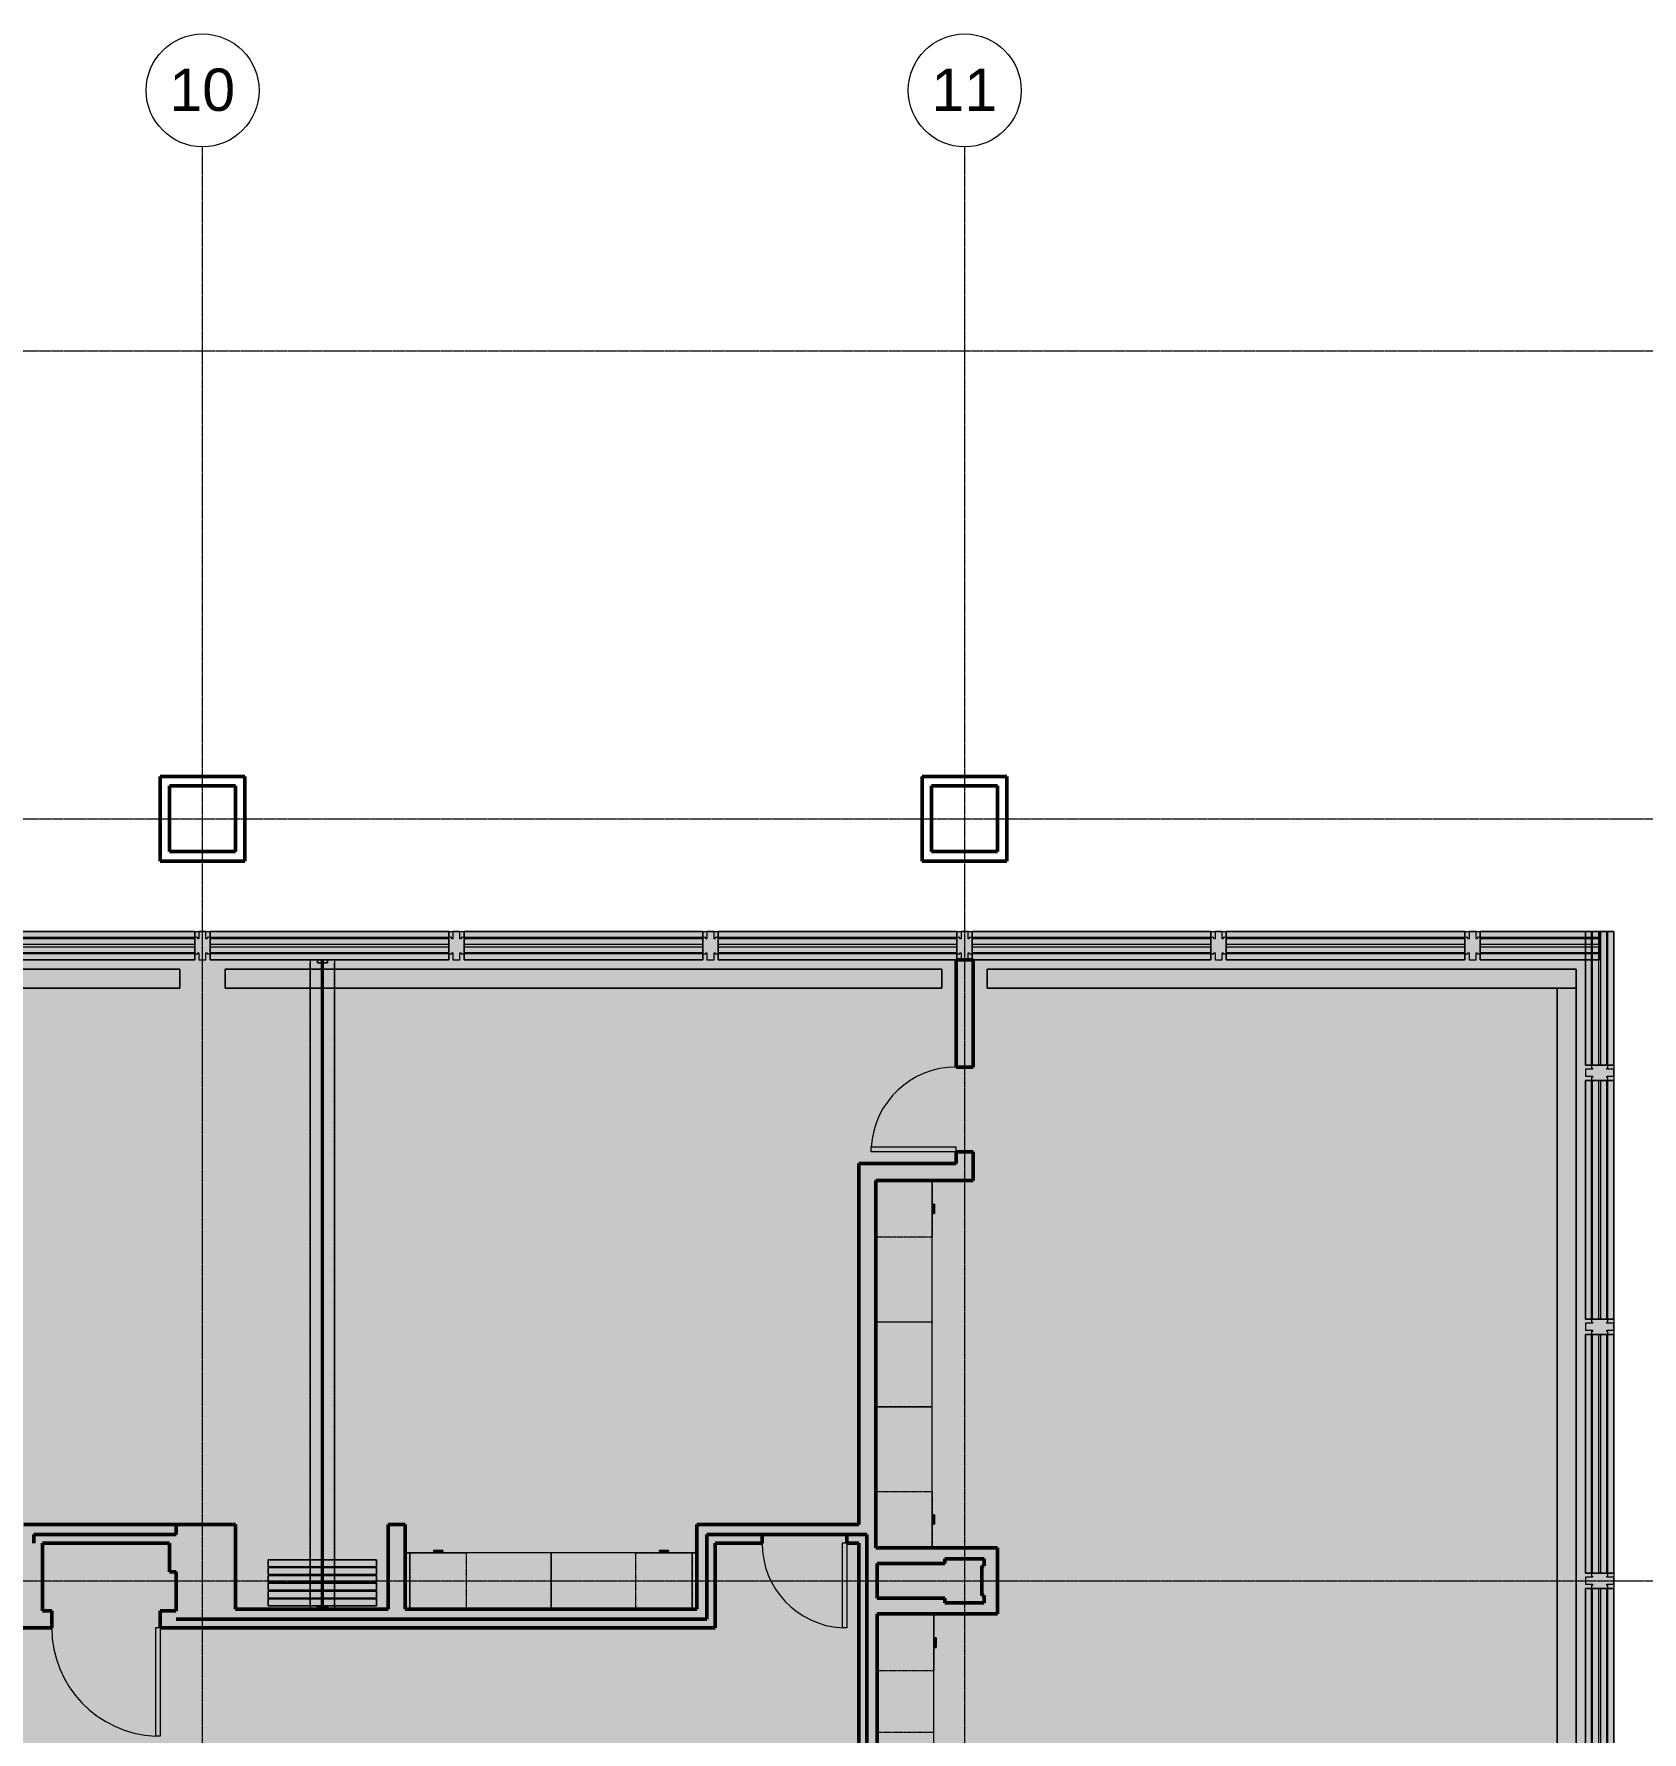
# Model space of a CAD drawing. Header units: inches. Extents: x -223 to 3310, y -687 to 1630.
# Drawn here: x 1872 to 2556, y 908 to 1630 of the extents above; entities that cross this region are included whole.
import ezdxf

# ---------------------------------------------------------------- set-up
doc = ezdxf.new("R2010")
doc.units = ezdxf.units.IN
doc.header["$MEASUREMENT"] = 0
doc.linetypes.add('Dash', pattern=[0.25, 0.125, -0.125])
doc.linetypes.add('Grid Line 1_2_', pattern=[0.875, 0.5, -0.125, 0.125, -0.125])
for name, color, linetype, lineweight in [('A-DOOR', 31, 'Continuous', 13), ('A-FLOR', 192, 'Continuous', 13), ('A-FLOR-PATT', 8, 'Continuous', 13), ('A-GLAZ-CURT', 52, 'Continuous', 9), ('A-GLAZ-CWMG', 51, 'Continuous', 9), ('A-WALL', 113, 'Continuous', 13), ('I-WALL', 2, 'Continuous', 13), ('M-EQPM', 50, 'Continuous', 9), ('Q-CASE', 31, 'Continuous', 9), ('Q-SPCQ', 91, 'Continuous', 9), ('Q-SPCQ-HDLN', 91, 'Dash', 9), ('S-GRID', 1, 'Continuous', 9), ('S-GRID-IDEN', 1, 'Continuous', 9)]:
    doc.layers.add(name, color=color, linetype=linetype, lineweight=lineweight)
doc.styles.add('Arial_1', font='arial.ttf', dxfattribs={"height": 18})

# ---------------------------------------------------------------- blocks, each defined once
blk = doc.blocks.new('Single-Flush - 46_ x 84_-924691-Level 2')
at = {"layer": 'A-DOOR', "lineweight": 20}
for p, q in [((21, -1.81), (21, -47.84)), ((23, -1.81), (21, -1.81)), ((23, -1.81), (23, -47.84)), ((23, -47.84), (21, -47.84))]:
    blk.add_line(p, q, dxfattribs=at)
at = {"layer": 'A-DOOR', "lineweight": 9}
blk.add_arc((23, -1.81), 46.07, 180, 267.5117, dxfattribs=at)
blk = doc.blocks.new('Single-Flush - 36_ x 84_-924693-Level 2')
at = {"layer": 'A-DOOR', "lineweight": 20}
for p, q in [((16, -1.81), (16, -37.82)), ((18, -1.81), (16, -1.81)), ((18, -1.81), (18, -37.82)), ((18, -37.82), (16, -37.82))]:
    blk.add_line(p, q, dxfattribs=at)
at = {"layer": 'A-DOOR', "lineweight": 9}
blk.add_arc((18, -1.81), 36.07, 180, 266.82115, dxfattribs=at)
blk = doc.blocks.new('Single-Flush - 36_ x 84_-922003-Level 2')
at = {"layer": 'A-DOOR', "lineweight": 20}
for p, q in [((16, -3.62), (16, -39.64)), ((18, -3.62), (16, -3.62)), ((18, -3.62), (18, -39.64)), ((18, -39.64), (16, -39.64))]:
    blk.add_line(p, q, dxfattribs=at)
at = {"layer": 'A-DOOR', "lineweight": 9}
blk.add_arc((18, -3.62), 36.07, 180, 266.82115, dxfattribs=at)
blk = doc.blocks.new('System Panel - Glazed-1637106-Level 2')
at = {"layer": 'A-GLAZ-CURT', "lineweight": 13}
for p, q in [((50.75, 0.5), (-50.75, 0.5)), ((-50.75, 0.5), (-50.75, -0.5)), ((50.75, -0.5), (50.75, 0.5)), ((-50.75, -0.5), (50.75, -0.5))]:
    blk.add_line(p, q, dxfattribs=at)
at = {"layer": 'A-GLAZ-CURT'}
for p, q in [((-50.75, 0.5), (-50.75, 0.5)), ((50.75, 0.5), (50.75, 0.5)), ((-50.75, -0.5), (-50.75, -0.5)), ((50.75, -0.5), (50.75, -0.5))]:
    blk.add_line(p, q, dxfattribs=at)
blk = doc.blocks.new('Rectangular Mullion - WCB_Mullion_01-957299-Level 2')
at = {"layer": 'A-GLAZ-CWMG'}
for p, q in [((48, 1184.74), (48, 1184.74)), ((48, 1184.74), (51, 1184.74)), ((51, 1184.74), (48, 1184.74)), ((48, 1184.74), (48, 1083.24)), ((48, 1083.24), (48, 1184.74)), ((51, 1184.74), (50.5, 1184.74)), ((50.5, 1184.74), (50.5, 1184.74)), ((50.5, 1184.74), (57.5, 1184.74)), ((57.5, 1184.74), (50.5, 1184.74)), ((50.5, 1184.74), (50.5, 1184.74)), ((50.5, 1184.74), (51, 1184.74)), ((50.5, 1083.24), (50.5, 1184.74)), ((50.5, 1083.24), (50.5, 1184.74)), ((50.5, 1083.24), (50.5, 1184.74)), ((50.5, 1083.24), (50.5, 1184.74)), ((51, 1184.74), (51, 1184.74)), ((51, 1184.74), (51, 1184.74)), ((51, 1083.24), (51, 1184.74)), ((51, 1083.24), (51, 1184.74)), ((51, 1083.24), (51, 1184.74)), ((51, 1083.24), (51, 1184.74)), ((57.5, 1184.74), (57, 1184.74)), ((57, 1184.74), (57, 1184.74)), ((57, 1184.74), (60, 1184.74)), ((60, 1184.74), (57, 1184.74)), ((57, 1184.74), (57, 1184.74)), ((57, 1184.74), (57.5, 1184.74)), ((57, 1083.24), (57, 1184.74)), ((57, 1083.24), (57, 1184.74)), ((57, 1083.24), (57, 1184.74)), ((57, 1083.24), (57, 1184.74)), ((57.5, 1184.74), (57.5, 1184.74)), ((57.5, 1184.74), (57.5, 1184.74)), ((57.5, 1083.24), (57.5, 1184.74)), ((57.5, 1083.24), (57.5, 1184.74)), ((57.5, 1083.24), (57.5, 1184.74)), ((57.5, 1083.24), (57.5, 1184.74)), ((60, 1184.74), (60, 1184.74)), ((60, 1083.24), (60, 1184.74)), ((60, 1083.24), (60, 1184.74)), ((48, 1083.24), (51, 1083.24)), ((51, 1083.24), (48, 1083.24)), ((48, 1083.24), (48, 1083.24)), ((51, 1083.24), (50.5, 1083.24)), ((50.5, 1083.24), (50.5, 1083.24)), ((50.5, 1083.24), (57.5, 1083.24)), ((57.5, 1083.24), (50.5, 1083.24)), ((50.5, 1083.24), (50.5, 1083.24)), ((50.5, 1083.24), (51, 1083.24)), ((51, 1083.24), (51, 1083.24)), ((51, 1083.24), (51, 1083.24)), ((57.5, 1083.24), (57, 1083.24)), ((57, 1083.24), (57, 1083.24)), ((57, 1083.24), (60, 1083.24)), ((60, 1083.24), (57, 1083.24)), ((57, 1083.24), (57, 1083.24)), ((57, 1083.24), (57.5, 1083.24)), ((57.5, 1083.24), (57.5, 1083.24)), ((57.5, 1083.24), (57.5, 1083.24)), ((60, 1083.24), (60, 1083.24))]:
    blk.add_line(p, q, dxfattribs=at)
blk = doc.blocks.new('System Panel - Glazed-1637107-Level 2')
at = {"layer": 'A-GLAZ-CURT', "lineweight": 13}
for p, q in [((25.37, 0.5), (-25.37, 0.5)), ((-25.37, 0.5), (-25.37, -0.5)), ((25.37, -0.5), (25.37, 0.5)), ((-25.37, -0.5), (25.37, -0.5))]:
    blk.add_line(p, q, dxfattribs=at)
at = {"layer": 'A-GLAZ-CURT'}
for p, q in [((-25.37, 0.5), (-25.37, 0.5)), ((25.37, 0.5), (25.37, 0.5)), ((-25.37, -0.5), (-25.37, -0.5)), ((25.37, -0.5), (25.37, -0.5))]:
    blk.add_line(p, q, dxfattribs=at)
blk = doc.blocks.new('Rectangular Mullion - WCB_Mullion_01-1470608-Level 2')
at = {"layer": 'A-GLAZ-CWMG'}
for p, q in [((2487.25, 1245), (2487.25, 1248)), ((2487.25, 1248), (2487.25, 1248)), ((2487.25, 1248), (2487.25, 1245)), ((2538, 1248), (2487.25, 1248)), ((2538, 1248), (2487.25, 1248)), ((2487.25, 1238.5), (2487.25, 1245.5)), ((2487.25, 1245.5), (2487.25, 1245.5)), ((2487.25, 1245.5), (2487.25, 1245)), ((2487.25, 1245), (2487.25, 1245.5)), ((2487.25, 1245.5), (2487.25, 1245.5)), ((2487.25, 1245.5), (2487.25, 1238.5)), ((2538, 1245.5), (2487.25, 1245.5)), ((2538, 1245.5), (2487.25, 1245.5)), ((2538, 1245.5), (2487.25, 1245.5)), ((2538, 1245.5), (2487.25, 1245.5)), ((2487.25, 1245), (2487.25, 1245)), ((2487.25, 1245), (2487.25, 1245)), ((2538, 1245), (2487.25, 1245)), ((2538, 1245), (2487.25, 1245)), ((2538, 1245), (2487.25, 1245)), ((2538, 1245), (2487.25, 1245)), ((2538, 1245), (2538, 1248)), ((2538, 1248), (2538, 1248)), ((2538, 1248), (2538, 1245)), ((2538, 1238.5), (2538, 1245.5)), ((2538, 1245.5), (2538, 1245.5)), ((2538, 1245.5), (2538, 1245)), ((2538, 1245), (2538, 1245.5)), ((2538, 1245.5), (2538, 1245.5)), ((2538, 1245.5), (2538, 1238.5)), ((2538, 1245), (2538, 1245)), ((2538, 1245), (2538, 1245)), ((2487.25, 1236), (2487.25, 1239)), ((2487.25, 1239), (2487.25, 1239)), ((2487.25, 1239), (2487.25, 1238.5)), ((2487.25, 1238.5), (2487.25, 1239)), ((2487.25, 1239), (2487.25, 1239)), ((2487.25, 1239), (2487.25, 1236)), ((2538, 1239), (2487.25, 1239)), ((2538, 1239), (2487.25, 1239)), ((2538, 1239), (2487.25, 1239)), ((2538, 1239), (2487.25, 1239)), ((2487.25, 1238.5), (2487.25, 1238.5)), ((2487.25, 1238.5), (2487.25, 1238.5)), ((2538, 1238.5), (2487.25, 1238.5)), ((2538, 1238.5), (2487.25, 1238.5)), ((2538, 1238.5), (2487.25, 1238.5)), ((2538, 1238.5), (2487.25, 1238.5)), ((2487.25, 1236), (2487.25, 1236)), ((2487.25, 1236), (2538, 1236)), ((2538, 1236), (2487.25, 1236)), ((2538, 1236), (2538, 1239)), ((2538, 1239), (2538, 1239)), ((2538, 1239), (2538, 1238.5)), ((2538, 1238.5), (2538, 1239)), ((2538, 1239), (2538, 1239)), ((2538, 1239), (2538, 1236)), ((2538, 1238.5), (2538, 1238.5)), ((2538, 1238.5), (2538, 1238.5)), ((2538, 1236), (2538, 1236))]:
    blk.add_line(p, q, dxfattribs=at)
blk = doc.blocks.new('Rectangular Mullion - WCB_Mullion_01-1474852-Level 2')
at = {"layer": 'A-GLAZ-CWMG', "lineweight": 20}
for p, q in [((-3.25, -3.5), (-3.25, 3.5)), ((-3.25, 3.5), (-2, 3.5)), ((-2, 3.5), (-2, 3)), ((-2, 3), (-1.5, 3)), ((-1.5, 3), (-1.5, 6)), ((-1.5, 6), (1.5, 6)), ((1.5, 6), (1.5, 3)), ((1.5, 3), (2, 3)), ((2, 3), (2, 3.5)), ((2, 3.5), (3.25, 3.5)), ((3.25, 3.5), (3.25, -3.5)), ((-2, -3.5), (-3.25, -3.5)), ((-1.5, -3), (-2, -3)), ((-2, -3), (-2, -3.5)), ((-1.5, -6), (-1.5, -3)), ((1.5, -6), (-1.5, -6)), ((2, -3), (1.5, -3)), ((1.5, -3), (1.5, -6)), ((2, -3.5), (2, -3)), ((3.25, -3.5), (2, -3.5))]:
    blk.add_line(p, q, dxfattribs=at)
at = {"layer": 'A-GLAZ-CWMG'}
for p, q in [((-3.25, 3.5), (-3.25, 3.5)), ((-2, 3.5), (-2, 3.5)), ((-2, 3), (-2, 3)), ((-1.5, 6), (-1.5, 6)), ((-1.5, 3), (-1.5, 3)), ((1.5, 6), (1.5, 6)), ((1.5, 3), (1.5, 3)), ((2, 3.5), (2, 3.5)), ((2, 3), (2, 3)), ((3.25, 3.5), (3.25, 3.5)), ((-3.25, -3.5), (-3.25, -3.5)), ((-2, -3), (-2, -3)), ((-2, -3.5), (-2, -3.5)), ((-1.5, -3), (-1.5, -3)), ((-1.5, -6), (-1.5, -6)), ((1.5, -3), (1.5, -3)), ((1.5, -6), (1.5, -6)), ((2, -3), (2, -3)), ((2, -3.5), (2, -3.5)), ((3.25, -3.5), (3.25, -3.5))]:
    blk.add_line(p, q, dxfattribs=at)
blk = doc.blocks.new('System Panel - Glazed-1470607-Level 2')
at = {"layer": 'A-GLAZ-CURT', "lineweight": 13}
for p, q in [((28.38, 0.5), (-28.38, 0.5)), ((-28.38, 0.5), (-28.38, -0.5)), ((28.38, -0.5), (28.38, 0.5)), ((-28.38, -0.5), (28.38, -0.5))]:
    blk.add_line(p, q, dxfattribs=at)
at = {"layer": 'A-GLAZ-CURT'}
for p, q in [((-28.38, 0.5), (-28.38, 0.5)), ((28.38, 0.5), (28.38, 0.5)), ((-28.38, -0.5), (-28.38, -0.5)), ((28.38, -0.5), (28.38, -0.5))]:
    blk.add_line(p, q, dxfattribs=at)
blk = doc.blocks.new('Rectangular Mullion - WCB_Mullion_01-1470609-Level 2')
at = {"layer": 'A-GLAZ-CWMG'}
for p, q in [((2532, 1248), (2532, 1248)), ((2532, 1248), (2535, 1248)), ((2535, 1248), (2532, 1248)), ((2532, 1248), (2532, 1191.24)), ((2532, 1191.24), (2532, 1248)), ((2535, 1248), (2534.5, 1248)), ((2534.5, 1248), (2534.5, 1248)), ((2534.5, 1248), (2541.5, 1248)), ((2541.5, 1248), (2534.5, 1248)), ((2534.5, 1248), (2534.5, 1248)), ((2534.5, 1248), (2535, 1248)), ((2534.5, 1191.24), (2534.5, 1248)), ((2534.5, 1191.24), (2534.5, 1248)), ((2534.5, 1191.24), (2534.5, 1248)), ((2534.5, 1191.24), (2534.5, 1248)), ((2535, 1248), (2535, 1248)), ((2535, 1248), (2535, 1248)), ((2535, 1191.24), (2535, 1248)), ((2535, 1191.24), (2535, 1248)), ((2535, 1191.24), (2535, 1248)), ((2535, 1191.24), (2535, 1248)), ((2541.5, 1248), (2541, 1248)), ((2541, 1248), (2541, 1248)), ((2541, 1248), (2544, 1248)), ((2544, 1248), (2541, 1248)), ((2541, 1248), (2541, 1248)), ((2541, 1248), (2541.5, 1248)), ((2541, 1191.24), (2541, 1248)), ((2541, 1191.24), (2541, 1248)), ((2541, 1191.24), (2541, 1248)), ((2541, 1191.24), (2541, 1248)), ((2541.5, 1248), (2541.5, 1248)), ((2541.5, 1248), (2541.5, 1248)), ((2541.5, 1191.24), (2541.5, 1248)), ((2541.5, 1191.24), (2541.5, 1248)), ((2541.5, 1191.24), (2541.5, 1248)), ((2541.5, 1191.24), (2541.5, 1248)), ((2544, 1248), (2544, 1248)), ((2544, 1191.24), (2544, 1248)), ((2544, 1191.24), (2544, 1248)), ((2532, 1191.24), (2535, 1191.24)), ((2535, 1191.24), (2532, 1191.24)), ((2532, 1191.24), (2532, 1191.24)), ((2535, 1191.24), (2534.5, 1191.24)), ((2534.5, 1191.24), (2534.5, 1191.24)), ((2534.5, 1191.24), (2541.5, 1191.24)), ((2541.5, 1191.24), (2534.5, 1191.24)), ((2534.5, 1191.24), (2534.5, 1191.24)), ((2534.5, 1191.24), (2535, 1191.24)), ((2535, 1191.24), (2535, 1191.24)), ((2535, 1191.24), (2535, 1191.24)), ((2541.5, 1191.24), (2541, 1191.24)), ((2541, 1191.24), (2541, 1191.24)), ((2541, 1191.24), (2544, 1191.24)), ((2544, 1191.24), (2541, 1191.24)), ((2541, 1191.24), (2541, 1191.24)), ((2541, 1191.24), (2541.5, 1191.24)), ((2541.5, 1191.24), (2541.5, 1191.24)), ((2541.5, 1191.24), (2541.5, 1191.24)), ((2544, 1191.24), (2544, 1191.24))]:
    blk.add_line(p, q, dxfattribs=at)
blk = doc.blocks.new('System Panel - Glazed-1470518-Level 2')
at = {"layer": 'A-GLAZ-CURT', "lineweight": 13}
for p, q in [((50.75, 0.5), (-50.75, 0.5)), ((-50.75, 0.5), (-50.75, -0.5)), ((50.75, -0.5), (50.75, 0.5)), ((-50.75, -0.5), (50.75, -0.5))]:
    blk.add_line(p, q, dxfattribs=at)
at = {"layer": 'A-GLAZ-CURT'}
for p, q in [((-50.75, 0.5), (-50.75, 0.5)), ((50.75, 0.5), (50.75, 0.5)), ((-50.75, -0.5), (-50.75, -0.5)), ((50.75, -0.5), (50.75, -0.5))]:
    blk.add_line(p, q, dxfattribs=at)
blk = doc.blocks.new('Rectangular Mullion - WCB_Mullion_01-1470516-Level 2')
at = {"layer": 'A-GLAZ-CWMG', "lineweight": 20}
for p, q in [((-3.25, -3.5), (-3.25, 3.5)), ((-3.25, 3.5), (-2, 3.5)), ((-2, 3.5), (-2, 3)), ((-2, 3), (-1.5, 3)), ((-1.5, 3), (-1.5, 6)), ((-1.5, 6), (1.5, 6)), ((1.5, 6), (1.5, 3)), ((1.5, 3), (2, 3)), ((2, 3), (2, 3.5)), ((2, 3.5), (3.25, 3.5)), ((3.25, 3.5), (3.25, -3.5)), ((-2, -3.5), (-3.25, -3.5)), ((-1.5, -3), (-2, -3)), ((-2, -3), (-2, -3.5)), ((-1.5, -6), (-1.5, -3)), ((1.5, -6), (-1.5, -6)), ((2, -3), (1.5, -3)), ((1.5, -3), (1.5, -6)), ((2, -3.5), (2, -3)), ((3.25, -3.5), (2, -3.5))]:
    blk.add_line(p, q, dxfattribs=at)
at = {"layer": 'A-GLAZ-CWMG'}
for p, q in [((-3.25, 3.5), (-3.25, 3.5)), ((-2, 3.5), (-2, 3.5)), ((-2, 3), (-2, 3)), ((-1.5, 6), (-1.5, 6)), ((-1.5, 3), (-1.5, 3)), ((1.5, 6), (1.5, 6)), ((1.5, 3), (1.5, 3)), ((2, 3.5), (2, 3.5)), ((2, 3), (2, 3)), ((3.25, 3.5), (3.25, 3.5)), ((-3.25, -3.5), (-3.25, -3.5)), ((-2, -3), (-2, -3)), ((-2, -3.5), (-2, -3.5)), ((-1.5, -3), (-1.5, -3)), ((-1.5, -6), (-1.5, -6)), ((1.5, -3), (1.5, -3)), ((1.5, -6), (1.5, -6)), ((2, -3), (2, -3)), ((2, -3.5), (2, -3.5)), ((3.25, -3.5), (3.25, -3.5))]:
    blk.add_line(p, q, dxfattribs=at)
blk = doc.blocks.new('Counter Top-Island - 24_ Depth-1055133-Level 2')
at = {"layer": 'Q-CASE'}
for p, q in [((53.05, 1), (-47.26, 1)), ((-47.26, 1), (-47.26, -23)), ((53.05, -23), (53.05, 1)), ((-47.26, -23), (53.05, -23))]:
    blk.add_line(p, q, dxfattribs=at)
blk = doc.blocks.new('Counter Top-Island - 24_ Depth-1055285-Level 2')
at = {"layer": 'Q-CASE'}
for p, q in [((108.86, 1), (-47.26, 1)), ((-47.26, 1), (-47.26, -23)), ((108.86, -23), (108.86, 1)), ((-47.26, -23), (108.86, -23))]:
    blk.add_line(p, q, dxfattribs=at)
blk = doc.blocks.new('Counter Top-Island - 24_ Depth-1055584-Level 2')
at = {"layer": 'Q-CASE'}
for p, q in [((76.61, 1), (-47.26, 1)), ((-47.26, 1), (-47.26, -23)), ((76.61, -23), (76.61, 1)), ((-47.26, -23), (76.61, -23))]:
    blk.add_line(p, q, dxfattribs=at)
blk = doc.blocks.new('Generic Fin Tube Cover - Generic Fin Tube Cover-1512518-Level 2')
at = {"layer": 'M-EQPM'}
for p, q in [((148.44, 8), (-148.44, 8)), ((-148.44, 8), (-148.44, 0)), ((-148.44, 0), (-148.44, 8)), ((-148.44, 8), (148.44, 8)), ((-148.44, 8), (-148.44, 8)), ((148.44, 0), (148.44, 8)), ((148.44, 8), (148.44, 0)), ((148.44, 8), (148.44, 8)), ((-148.44, 0), (148.44, 0)), ((148.44, 0), (-148.44, 0)), ((-148.44, 0), (-148.44, 0)), ((148.44, 0), (148.44, 0))]:
    blk.add_line(p, q, dxfattribs=at)
blk = doc.blocks.new('Generic Fin Tube Cover - Generic Fin Tube Cover-1512603-Level 2')
at = {"layer": 'M-EQPM'}
for p, q in [((152.37, 8), (-152.37, 8)), ((-152.37, 8), (-152.37, 0)), ((-152.37, 0), (-152.37, 8)), ((-152.37, 8), (152.37, 8)), ((-152.37, 8), (-152.37, 8)), ((152.37, 0), (152.37, 8)), ((152.37, 8), (152.37, 0)), ((152.37, 8), (152.37, 8)), ((-152.37, 0), (152.37, 0)), ((152.37, 0), (-152.37, 0)), ((-152.37, 0), (-152.37, 0)), ((152.37, 0), (152.37, 0))]:
    blk.add_line(p, q, dxfattribs=at)
blk = doc.blocks.new('Generic Fin Tube Cover - Generic Fin Tube Cover-1512660-Level 2')
at = {"layer": 'M-EQPM'}
for p, q in [((125.19, 8), (-125.19, 8)), ((-125.19, 8), (-125.19, 0)), ((-125.19, 0), (-125.19, 8)), ((-125.19, 8), (125.19, 8)), ((-125.19, 8), (-125.19, 8)), ((125.19, 0), (125.19, 8)), ((125.19, 8), (125.19, 0)), ((125.19, 8), (125.19, 8)), ((-125.19, 0), (125.19, 0)), ((125.19, 0), (-125.19, 0)), ((-125.19, 0), (-125.19, 0)), ((125.19, 0), (125.19, 0))]:
    blk.add_line(p, q, dxfattribs=at)
blk = doc.blocks.new('Generic Fin Tube Cover - Generic Fin Tube Cover-1512891-Level 2')
at = {"layer": 'M-EQPM'}
for p, q in [((283.19, 8), (-283.19, 8)), ((-283.19, 8), (-283.19, 0)), ((-283.19, 0), (-283.19, 8)), ((-283.19, 8), (283.19, 8)), ((-283.19, 8), (-283.19, 8)), ((283.19, 0), (283.19, 8)), ((283.19, 8), (283.19, 0)), ((283.19, 8), (283.19, 8)), ((-283.19, 0), (283.19, 0)), ((283.19, 0), (-283.19, 0)), ((-283.19, 0), (-283.19, 0)), ((283.19, 0), (283.19, 0))]:
    blk.add_line(p, q, dxfattribs=at)
blk = doc.blocks.new('Folding_Partition_-_Paired_Panels - Modernfold 942-2977241-Level 2')
at = {"layer": 'Q-SPCQ'}
for p, q in [((-35.5, 19.01), (-38.5, 19.01)), ((-38.5, 19.01), (-38.5, -27.01)), ((-38.5, -27.01), (-38.5, 19.01)), ((-38.5, 19.01), (-35.5, 19.01)), ((-38.5, 19.01), (-38.5, 19.01)), ((-35.5, -27.01), (-35.5, 19.01)), ((-35.5, 19.01), (-35.5, -27.01)), ((-35.5, 19.01), (-35.5, 19.01)), ((-32.25, 19.01), (-35.25, 19.01)), ((-35.25, 19.01), (-35.25, -27.01)), ((-35.25, -27.01), (-35.25, 19.01)), ((-35.25, 19.01), (-32.25, 19.01)), ((-35.25, 19.01), (-35.25, 19.01)), ((-32.25, -27.01), (-32.25, 19.01)), ((-32.25, 19.01), (-32.25, -27.01)), ((-32.25, 19.01), (-32.25, 19.01)), ((-28.87, 19.01), (-31.87, 19.01)), ((-31.87, 19.01), (-31.87, -27.01)), ((-31.87, -27.01), (-31.87, 19.01)), ((-31.87, 19.01), (-28.87, 19.01)), ((-31.87, 19.01), (-31.87, 19.01)), ((-28.87, -27.01), (-28.87, 19.01)), ((-28.87, 19.01), (-28.87, -27.01)), ((-28.87, 19.01), (-28.87, 19.01)), ((-25.62, 19.01), (-28.62, 19.01)), ((-28.62, 19.01), (-28.62, -27.01)), ((-28.62, -27.01), (-28.62, 19.01)), ((-28.62, 19.01), (-25.62, 19.01)), ((-28.62, 19.01), (-28.62, 19.01)), ((-25.62, -27.01), (-25.62, 19.01)), ((-25.62, 19.01), (-25.62, -27.01)), ((-25.62, 19.01), (-25.62, 19.01)), ((-22.25, 19.01), (-25.25, 19.01)), ((-25.25, 19.01), (-25.25, -27.01)), ((-25.25, -27.01), (-25.25, 19.01)), ((-25.25, 19.01), (-22.25, 19.01)), ((-25.25, 19.01), (-25.25, 19.01)), ((-22.25, -27.01), (-22.25, 19.01)), ((-22.25, 19.01), (-22.25, -27.01)), ((-22.25, 19.01), (-22.25, 19.01)), ((-19, 19.01), (-22, 19.01)), ((-22, 19.01), (-22, -27.01)), ((-22, -27.01), (-22, 19.01)), ((-22, 19.01), (-19, 19.01)), ((-22, 19.01), (-22, 19.01)), ((-19, -27.01), (-19, 19.01)), ((-19, 19.01), (-19, -27.01)), ((-19, 19.01), (-19, 19.01)), ((-293.63, -3.62), (-293.63, 1.12)), ((-293.63, 1.12), (-293.63, 1.12)), ((-293.63, 1.12), (-293.63, -3.62)), ((-293.63, 1.12), (-17.5, 1.12)), ((-293.63, 1.12), (-17.5, 1.12)), ((-17.5, -3.62), (-17.5, 1.12)), ((-17.5, 1.12), (-17.5, 1.12)), ((-17.5, 1.12), (-17.5, -3.62)), ((-292.38, -1.88), (-293.63, -1.88)), ((-293.63, -1.88), (-293.63, -6.13)), ((-293.63, -6.13), (-293.63, -1.88)), ((-293.63, -1.88), (-292.38, -1.88)), ((-293.63, -1.88), (-293.63, -1.88)), ((-293.63, -3.62), (-293.63, -3.62)), ((-17.5, -3.62), (-293.63, -3.62)), ((-293.63, -3.62), (-17.5, -3.62)), ((-293.63, -4.37), (-293.63, -9.13)), ((-293.63, -9.13), (-293.63, -4.37)), ((-293.63, -4.37), (-293.63, -4.37)), ((-17.5, -4.37), (-293.63, -4.37)), ((-293.63, -4.37), (-17.5, -4.37)), ((-293.63, -6.13), (-292.38, -6.13)), ((-292.38, -6.13), (-293.63, -6.13)), ((-293.63, -6.13), (-293.63, -6.13)), ((-292.38, -6.13), (-292.38, -1.88)), ((-292.38, -1.88), (-292.38, -6.13)), ((-292.38, -1.88), (-292.38, -1.88)), ((-292.38, -6.13), (-292.38, -6.13)), ((-17.5, -1.88), (-18.75, -1.88)), ((-18.75, -1.88), (-18.75, -6.13)), ((-18.75, -6.13), (-18.75, -1.88)), ((-18.75, -1.88), (-17.5, -1.88)), ((-18.75, -1.88), (-18.75, -1.88)), ((-18.75, -6.13), (-17.5, -6.13)), ((-17.5, -6.13), (-18.75, -6.13)), ((-18.75, -6.13), (-18.75, -6.13)), ((-17.5, -6.13), (-17.5, -1.88)), ((-17.5, -1.88), (-17.5, -6.13)), ((-17.5, -1.88), (-17.5, -1.88)), ((-17.5, -3.62), (-17.5, -3.62)), ((-17.5, -4.37), (-17.5, -4.37)), ((-17.5, -4.37), (-17.5, -9.13)), ((-17.5, -9.13), (-17.5, -4.37)), ((-17.5, -6.13), (-17.5, -6.13)), ((-293.63, -9.13), (-293.63, -9.13)), ((-293.63, -9.13), (-17.5, -9.13)), ((-293.63, -9.13), (-17.5, -9.13)), ((-17.5, -9.13), (-17.5, -9.13)), ((-38.5, -27.01), (-35.5, -27.01)), ((-35.5, -27.01), (-38.5, -27.01)), ((-38.5, -27.01), (-38.5, -27.01)), ((-35.5, -27.01), (-35.5, -27.01)), ((-35.25, -27.01), (-32.25, -27.01)), ((-32.25, -27.01), (-35.25, -27.01)), ((-35.25, -27.01), (-35.25, -27.01)), ((-32.25, -27.01), (-32.25, -27.01)), ((-31.87, -27.01), (-28.87, -27.01)), ((-28.87, -27.01), (-31.87, -27.01)), ((-31.87, -27.01), (-31.87, -27.01)), ((-28.87, -27.01), (-28.87, -27.01)), ((-28.62, -27.01), (-25.62, -27.01)), ((-25.62, -27.01), (-28.62, -27.01)), ((-28.62, -27.01), (-28.62, -27.01)), ((-25.62, -27.01), (-25.62, -27.01)), ((-25.25, -27.01), (-22.25, -27.01)), ((-22.25, -27.01), (-25.25, -27.01)), ((-25.25, -27.01), (-25.25, -27.01)), ((-22.25, -27.01), (-22.25, -27.01)), ((-22, -27.01), (-19, -27.01)), ((-19, -27.01), (-22, -27.01)), ((-22, -27.01), (-22, -27.01)), ((-19, -27.01), (-19, -27.01))]:
    blk.add_line(p, q, dxfattribs=at)
at = {"layer": 'Q-SPCQ-HDLN'}
for p, q in [((-19, 1.12), (-292.38, 1.12)), ((-19, -4), (-292.38, -4)), ((-19, -9.13), (-292.38, -9.13))]:
    blk.add_line(p, q, dxfattribs=at)
blk = doc.blocks.new('Base Cabinet-3 Drawers - 24__D24-1736287-Level 2')
at = {"layer": 'Q-CASE', "linetype": 'Dash'}
for p, q in [((-11.26, 24), (12.74, 24)), ((-11.26, 0), (-11.26, 24)), ((12.74, 24), (12.74, 0)), ((12.74, 0), (-11.26, 0))]:
    blk.add_line(p, q, dxfattribs=at)
at = {"layer": 'Q-CASE'}
for p, q in [((2.74, 25), (-1.26, 25)), ((-1.26, 25), (-1.26, 25)), ((-1.26, 25), (2.74, 25)), ((2.74, 25), (-1.26, 25)), ((-1.26, 25), (-1.26, 25)), ((-1.26, 25), (2.74, 25)), ((2.74, 25), (-1.26, 25)), ((-1.26, 25), (-1.26, 25)), ((-1.26, 25), (2.74, 25)), ((-1.26, 25), (-1.26, 24.5)), ((-1.26, 25), (-1.26, 24.5)), ((-1.26, 25), (-1.26, 24.5)), ((-1.26, 25), (-1.26, 24.5)), ((-1.26, 25), (-1.26, 24.5)), ((-1.26, 25), (-1.26, 24.5)), ((2.74, 24.5), (-1.26, 24.5)), ((-1.26, 24.5), (-1.26, 24.5)), ((-1.26, 24.5), (2.74, 24.5)), ((2.74, 24.5), (-1.26, 24.5)), ((-1.26, 24.5), (-1.26, 24.5)), ((-1.26, 24.5), (2.74, 24.5)), ((2.74, 24.5), (-1.26, 24.5)), ((-1.26, 24.5), (-1.26, 24.5)), ((-1.26, 24.5), (2.74, 24.5)), ((2.74, 25), (2.74, 25)), ((2.74, 25), (2.74, 25)), ((2.74, 25), (2.74, 25)), ((2.74, 24.5), (2.74, 25)), ((2.74, 25), (2.74, 24.5)), ((2.74, 24.5), (2.74, 25)), ((2.74, 25), (2.74, 24.5)), ((2.74, 24.5), (2.74, 25)), ((2.74, 25), (2.74, 24.5)), ((2.74, 24.5), (2.74, 24.5)), ((2.74, 24.5), (2.74, 24.5)), ((2.74, 24.5), (2.74, 24.5))]:
    blk.add_line(p, q, dxfattribs=at)
blk = doc.blocks.new('Base Cabinet-Double Door _ 2 Drawer - 36__D24-1728712-Level 2')
at = {"layer": 'Q-CASE', "linetype": 'Dash'}
for p, q in [((18.74, 0), (-17.26, 0)), ((-17.26, 0), (-17.26, -24)), ((18.74, -24), (18.74, 0)), ((-17.26, -24), (18.74, -24))]:
    blk.add_line(p, q, dxfattribs=at)
blk = doc.blocks.new('Base Cabinet-Filler - Base Cabinet-Filler D24_-2979416-Level 2')
at = {"layer": 'Q-CASE', "linetype": 'Dash'}
for p, q in [((-0.23, 24), (1.71, 24)), ((-0.23, 0), (-0.23, 24)), ((1.71, 24), (1.71, 0)), ((1.71, 0), (-0.23, 0))]:
    blk.add_line(p, q, dxfattribs=at)
blk = doc.blocks.new('Base Cabinet-Filler - Base Cabinet-Filler D24_-2981130-Level 2')
at = {"layer": 'Q-CASE', "linetype": 'Dash'}
for p, q in [((0.68, 24), (0.8, 24)), ((0.68, 0), (0.68, 24)), ((0.8, 24), (0.8, 0)), ((0.8, 0), (0.68, 0))]:
    blk.add_line(p, q, dxfattribs=at)
blk = doc.blocks.new('Base Cabinet-Double Door _ 2 Drawer - 26__D24-2916649-Level 2')
at = {"layer": 'Q-CASE', "linetype": 'Dash'}
for p, q in [((13.74, 0), (-12.26, 0)), ((-12.26, 0), (-12.26, -24)), ((13.74, -24), (13.74, 0)), ((-12.26, -24), (13.74, -24))]:
    blk.add_line(p, q, dxfattribs=at)
blk = doc.blocks.new('Base Cabinet-Filler - Base Cabinet-Filler D24_-2981049-Level 2')
at = {"layer": 'Q-CASE', "linetype": 'Dash'}
for p, q in [((0.58, 24), (0.89, 24)), ((0.58, 0), (0.58, 24)), ((0.89, 24), (0.89, 0)), ((0.89, 0), (0.58, 0))]:
    blk.add_line(p, q, dxfattribs=at)
blk = doc.blocks.new('Grid - Grid Head - Circle-50561-Level 2')
at = {"layer": 'S-GRID-IDEN'}
blk.add_circle((0, 0), 0.25, dxfattribs=at)

msp = doc.modelspace()

# ---------------------------------------------------------------- hatches: boundary and pattern name
at = {"layer": 'A-FLOR-PATT', "lineweight": 9}
h = msp.add_hatch(dxfattribs=at)
h.set_pattern_fill('FP_1', color=256, style=0, pattern_type=2)
h.set_pattern_definition([(0, (0, 0), (30.72, 7.68), [1.267, -21.773, 1.267, -21.773, -122.88]), (0, (0, 0), (30.72, 7.68), [-46.08, 1.267, -44.813, 1.267, -21.773, -53.76]), (0, (0, 0), (30.72, 7.68), [-115.2, 1.267, -14.093, 1.267, -37.133]), (120, (11.52, 3.84), (-22.011075, 22.7643), [1.267, -21.773, 1.267, -21.773, -122.88]), (120, (11.52, 3.84), (-22.011075, 22.7643), [-46.08, 1.267, -44.813, 1.267, -21.773, -53.76]), (120, (11.52, 3.84), (-22.011075, 22.7643), [-115.2, 1.267, -14.093, 1.267, -37.133]), (240, (15.36, 19.2), (-8.708925, -30.4443), [1.267, -21.773, 1.267, -21.773, -122.88]), (240, (15.36, 19.2), (-8.708925, -30.4443), [-46.08, 1.267, -44.813, 1.267, -21.773, -53.76]), (240, (15.36, 19.2), (-8.708925, -30.4443), [-115.2, 1.267, -14.093, 1.267, -37.133])])
h.paths.add_polyline_path([(992.07, 270), (992.07, -145.5), (952.07, -145.5), (952.07, 48), (48, 48), (48, 1248), (1028.25, 1248), (1028.25, 1507.06), (1563.75, 1507.06), (1563.75, 1248), (2544, 1248), (2544, 426), (2544, 425.5), (2367.94, 425.5), (2367.94, 325.25), (2367.94, 196), (2231.44, 196), (2231.44, -161.25), (1980.97, -161.25), (1980.97, 236), (1836, 236), (1836, 212), (1187.5, 212), (1187.5, 236), (1057.07, 236), (1057.07, 270)], flags=0)
h.paths.add_polyline_path([(941, 613), (846, 613), (846, 500), (941, 500)], flags=0)
h.paths.add_polyline_path([(1632.07, 1224), (1632.07, 1046), (1692.07, 1046), (1692.07, 1224)], flags=0)
h.paths.add_polyline_path([(786.15, 748), (712.99, 748), (712.99, 838.87), (664.99, 838.87), (664.99, 426.5), (834.15, 426.5), (834.15, 838.87), (786.15, 838.87)], flags=0)

# ---------------------------------------------------------------- linework, layer by layer
at = {"layer": 'A-FLOR'}
for p, q in [((1563.75, 1248), (2544, 1248)), ((2544, 1248), (2544, 425.5))]:
    msp.add_line(p, q, dxfattribs=at)
at = {"layer": 'A-WALL', "lineweight": 50}
for p, q in [((2271.63, 1236), (2264.38, 1236)), ((2264.38, 1236), (2264.38, 1190.37)), ((2271.63, 1190.37), (2271.63, 1236)), ((2264.38, 1190.37), (2271.63, 1190.37)), ((2264.38, 1149.37), (2223, 1149.37)), ((2223, 1149.37), (2223, 995.87)), ((2271.63, 1154.37), (2264.38, 1154.37)), ((2264.38, 1154.37), (2264.38, 1149.37)), ((2271.63, 1142.12), (2271.63, 1154.37)), ((2230.25, 1142.12), (2271.63, 1142.12)), ((2230.25, 991.62), (2230.25, 1142.12)), ((1958, 995.87), (1932.81, 995.87)), ((1932.81, 995.87), (1932.81, 991.62)), ((1958, 959.87), (1958, 995.87)), ((2030.25, 995.87), (2023, 995.87)), ((2023, 995.87), (2023, 959.87)), ((2030.25, 959.87), (2030.25, 995.87)), ((2223, 991.62), (2226.48, 991.62)), ((1932.81, 975.75), (1932.81, 959.25)), ((1932.81, 955.62), (1958, 955.62))]:
    msp.add_line(p, q, dxfattribs=at)
at = {"layer": 'I-WALL', "lineweight": 50}
for p, q in [((1962, 1314), (1926, 1314)), ((1926, 1314), (1926, 1278)), ((1962, 1278), (1962, 1314)), ((2286, 1314), (2250, 1314)), ((2250, 1314), (2250, 1278)), ((2286, 1278), (2286, 1314)), ((1930, 1310), (1958, 1310)), ((1930, 1282), (1930, 1310)), ((1958, 1310), (1958, 1282)), ((2254, 1310), (2282, 1310)), ((2254, 1282), (2254, 1310)), ((2282, 1310), (2282, 1282)), ((1926, 1278), (1962, 1278)), ((1958, 1282), (1930, 1282)), ((2250, 1278), (2286, 1278)), ((2282, 1282), (2254, 1282)), ((1932.81, 995.87), (1868.13, 995.87)), ((1872.38, 991.62), (1872.38, 988)), ((1872.38, 988), (1872.38, 991.62)), ((1872.38, 991.62), (1932.81, 991.62)), ((2180, 995.87), (2154.13, 995.87)), ((2154.13, 995.87), (2154.13, 959.87)), ((2158.38, 991.62), (2158.38, 955.62)), ((2182, 991.62), (2158.38, 991.62)), ((2158.38, 991.62), (2180, 991.62)), ((2158.38, 955.62), (2158.38, 991.62)), ((2223, 995.87), (2180, 995.87)), ((2180, 991.62), (2223, 991.62)), ((2182, 988), (2182, 991.62)), ((2226.48, 991.62), (2218, 991.62)), ((2218, 991.62), (2218, 988)), ((2226.48, 853.44), (2226.48, 991.62)), ((2226.48, 991.62), (2226.48, 986)), ((2230.25, 986), (2230.25, 991.62)), ((1876, 988), (1930, 988)), ((1876, 959.25), (1876, 988)), ((1930, 988), (1930, 975.75)), ((2162, 952), (2162, 988)), ((2162, 988), (2182, 988)), ((2218, 988), (2223, 988)), ((2223, 988), (2223, 849.81)), ((2226.48, 986), (2226.48, 853.44)), ((2230.88, 986), (2230.25, 986)), ((2259.63, 986), (2230.88, 986)), ((2282, 986), (2259.63, 986)), ((2282, 965.69), (2282, 986)), ((1930, 975.75), (1932.81, 975.75)), ((2230.88, 964.62), (2230.88, 979.37)), ((2230.88, 979.37), (2259.63, 979.37)), ((2259.63, 979.37), (2259.63, 981.38)), ((2259.63, 981.38), (2276.38, 981.38)), ((2276.38, 978.31), (2275.38, 978.31)), ((2275.38, 978.31), (2275.38, 965.69)), ((2276.38, 981.38), (2276.38, 978.31)), ((2259.63, 964.62), (2230.88, 964.62)), ((2259.63, 962.62), (2259.63, 964.62)), ((2276.38, 962.62), (2259.63, 962.62)), ((2275.38, 965.69), (2276.38, 965.69)), ((2276.38, 965.69), (2276.38, 962.62)), ((2282, 958), (2282, 965.69)), ((1880, 959.25), (1876, 959.25)), ((1880, 952), (1880, 959.25)), ((1926, 959.25), (1926, 952)), ((1932.81, 959.25), (1926, 959.25)), ((2023, 959.87), (1958, 959.87)), ((2158.38, 955.62), (1958, 955.62)), ((1958, 955.62), (2158.38, 955.62)), ((2154.13, 959.87), (2030.25, 959.87)), ((2230.88, 857.69), (2230.88, 958)), ((2230.88, 958), (2282, 958)), ((1721.75, 952), (1880, 952)), ((1926, 952), (2162, 952))]:
    msp.add_line(p, q, dxfattribs=at)
at = {"layer": 'S-GRID', "linetype": 'Grid Line 1_2_'}
for p, q in [((1944.07, -687.09), (1944.07, 1581.66)), ((2268.07, -687.09), (2268.07, 1581.66)), ((-200, 1495), (3261.6, 1495)), ((-200, 1296), (3261.6, 1296)), ((-200, 972), (3261.6, 972))]:
    msp.add_line(p, q, dxfattribs=at)

# ---------------------------------------------------------------- block references
at = {"layer": 'A-DOOR', "rotation": 270}
msp.add_blockref('Single-Flush - 36_ x 84_-922003-Level 2', (2268, 1172.37), dxfattribs=at)
at = {"layer": 'A-DOOR'}
for name, p in [('Single-Flush - 36_ x 84_-924693-Level 2', (2200, 989.81)), ('Single-Flush - 46_ x 84_-924691-Level 2', (1903, 953.81))]:
    msp.add_blockref(name, p, dxfattribs=at)
at = {"layer": 'A-GLAZ-CURT'}
for name, p in [('System Panel - Glazed-1637106-Level 2', (1890, 1242)), ('System Panel - Glazed-1637106-Level 2', (1998, 1242)), ('System Panel - Glazed-1637106-Level 2', (2106, 1242)), ('System Panel - Glazed-1637106-Level 2', (2214, 1242)), ('System Panel - Glazed-1637106-Level 2', (2322, 1242)), ('System Panel - Glazed-1637106-Level 2', (2430, 1242)), ('System Panel - Glazed-1637107-Level 2', (2512.63, 1242))]:
    msp.add_blockref(name, p, dxfattribs=at)
at = {"layer": 'A-GLAZ-CURT', "rotation": 269.9999999999999}
for name, p in [('System Panel - Glazed-1470607-Level 2', (2538, 1219.62)), ('System Panel - Glazed-1470518-Level 2', (2538, 1133.99)), ('System Panel - Glazed-1470518-Level 2', (2538, 1025.99)), ('System Panel - Glazed-1470518-Level 2', (2538, 917.99))]:
    msp.add_blockref(name, p, dxfattribs=at)
at = {"layer": 'A-GLAZ-CWMG', "rotation": 89.99999999999993}
for p in [(3024, 1188), (3132, 1188), (3240, 1188), (3348, 1188), (3456, 1188), (3564, 1188)]:
    msp.add_blockref('Rectangular Mullion - WCB_Mullion_01-957299-Level 2', p, dxfattribs=at)
at = {"layer": 'A-GLAZ-CWMG', "extrusion": (0, 0, -1)}
for name, p, rotation in [('Rectangular Mullion - WCB_Mullion_01-1474852-Level 2', (-1944, 1242), 180), ('Rectangular Mullion - WCB_Mullion_01-1474852-Level 2', (-2052, 1242), 180), ('Rectangular Mullion - WCB_Mullion_01-1474852-Level 2', (-2160, 1242), 180), ('Rectangular Mullion - WCB_Mullion_01-1474852-Level 2', (-2268, 1242), 180), ('Rectangular Mullion - WCB_Mullion_01-1474852-Level 2', (-2376, 1242), 180), ('Rectangular Mullion - WCB_Mullion_01-1474852-Level 2', (-2484, 1242), 180), ('Rectangular Mullion - WCB_Mullion_01-1470516-Level 2', (-2538, 1188), 270.0000000000001), ('Rectangular Mullion - WCB_Mullion_01-1470516-Level 2', (-2538, 1080), 270.0000000000001), ('Rectangular Mullion - WCB_Mullion_01-1470516-Level 2', (-2538, 972), 270.0000000000001)]:
    msp.add_blockref(name, p, dxfattribs=dict(at, rotation=rotation))
at = {"layer": 'A-GLAZ-CWMG'}
for name, p in [('Rectangular Mullion - WCB_Mullion_01-1470608-Level 2', (0, 0)), ('Rectangular Mullion - WCB_Mullion_01-1470609-Level 2', (0, 0)), ('Rectangular Mullion - WCB_Mullion_01-957299-Level 2', (2484, 0)), ('Rectangular Mullion - WCB_Mullion_01-957299-Level 2', (2484, -108)), ('Rectangular Mullion - WCB_Mullion_01-957299-Level 2', (2484, -216))]:
    msp.add_blockref(name, p, dxfattribs=at)
at = {"layer": 'M-EQPM'}
for name, p in [('Generic Fin Tube Cover - Generic Fin Tube Cover-1512518-Level 2', (1785.94, 1224)), ('Generic Fin Tube Cover - Generic Fin Tube Cover-1512603-Level 2', (2106, 1224)), ('Generic Fin Tube Cover - Generic Fin Tube Cover-1512660-Level 2', (2402.81, 1224))]:
    msp.add_blockref(name, p, dxfattribs=at)
at = {"layer": 'M-EQPM', "rotation": 89.9999999999999}
msp.add_blockref('Generic Fin Tube Cover - Generic Fin Tube Cover-1512891-Level 2', (2528, 940.81), dxfattribs=at)
at = {"layer": 'Q-CASE'}
for name, p, rotation in [('Counter Top-Island - 24_ Depth-1055285-Level 2', (2231.25, 1033.26), 90), ('Base Cabinet-3 Drawers - 24__D24-1736287-Level 2', (2230.25, 1130.86), 269.9999999999994), ('Base Cabinet-Double Door _ 2 Drawer - 36__D24-1728712-Level 2', (2230.25, 1099.39), 89.9999999999995), ('Base Cabinet-Filler - Base Cabinet-Filler D24_-2981130-Level 2', (2254.25, 1081.32), 89.9999999999999), ('Base Cabinet-Double Door _ 2 Drawer - 36__D24-1728712-Level 2', (2230.25, 1063.26), 89.9999999999995), ('Base Cabinet-Double Door _ 2 Drawer - 36__D24-1728712-Level 2', (2230.25, 1027.26), 89.9999999999995), ('Base Cabinet-3 Drawers - 24__D24-1736287-Level 2', (2230.25, 998.74), 269.9999999999994), ('Base Cabinet-Double Door _ 2 Drawer - 36__D24-1728712-Level 2', (2074.93, 959.88), 180), ('Base Cabinet-Double Door _ 2 Drawer - 36__D24-1728712-Level 2', (2110.93, 959.88), 180), ('Counter Top-Island - 24_ Depth-1055133-Level 2', (2231.88, 904.95), 90), ('Base Cabinet-Filler - Base Cabinet-Filler D24_-2981049-Level 2', (2254.88, 957.1), 89.9999999999999), ('Base Cabinet-3 Drawers - 24__D24-1736287-Level 2', (2230.88, 946.42), 269.9999999999994), ('Base Cabinet-Double Door _ 2 Drawer - 26__D24-2916649-Level 2', (2230.88, 919.95), 89.9999999999995)]:
    msp.add_blockref(name, p, dxfattribs=dict(at, rotation=rotation))
for name, p in [('Counter Top-Island - 24_ Depth-1055584-Level 2', (2077.51, 982.87)), ('Base Cabinet-Filler - Base Cabinet-Filler D24_-2979416-Level 2', (2030.48, 959.87)), ('Base Cabinet-3 Drawers - 24__D24-1736287-Level 2', (2043.45, 959.88)), ('Base Cabinet-3 Drawers - 24__D24-1736287-Level 2', (2139.45, 959.88)), ('Base Cabinet-Filler - Base Cabinet-Filler D24_-2979416-Level 2', (2152.42, 959.87))]:
    msp.add_blockref(name, p, dxfattribs=at)
at = {"layer": 'Q-SPCQ', "rotation": 269.9999999999997}
msp.add_blockref('Folding_Partition_-_Paired_Panels - Modernfold 942-2977241-Level 2', (1999, 942.37), dxfattribs=at)
at = {"layer": 'S-GRID-IDEN', "xscale": 95.99999999999994, "yscale": 95.99999999999994, "zscale": 95.99999999999994}
for p in [(1944.07, 1605.66), (2268.07, 1605.66)]:
    msp.add_blockref('Grid - Grid Head - Circle-50561-Level 2', p, dxfattribs=at)

# ---------------------------------------------------------------- texts
at = {"layer": 'S-GRID-IDEN', "char_height": 18, "width": 33.936, "attachment_point": 1, "style": 'Arial_1'}
for s, insert in [('10', (1929.93, 1614.95)), ('11', (2253.93, 1614.95))]:
    msp.add_mtext(s, dxfattribs=dict(at, insert=insert))

doc.saveas('drawing.dxf')
